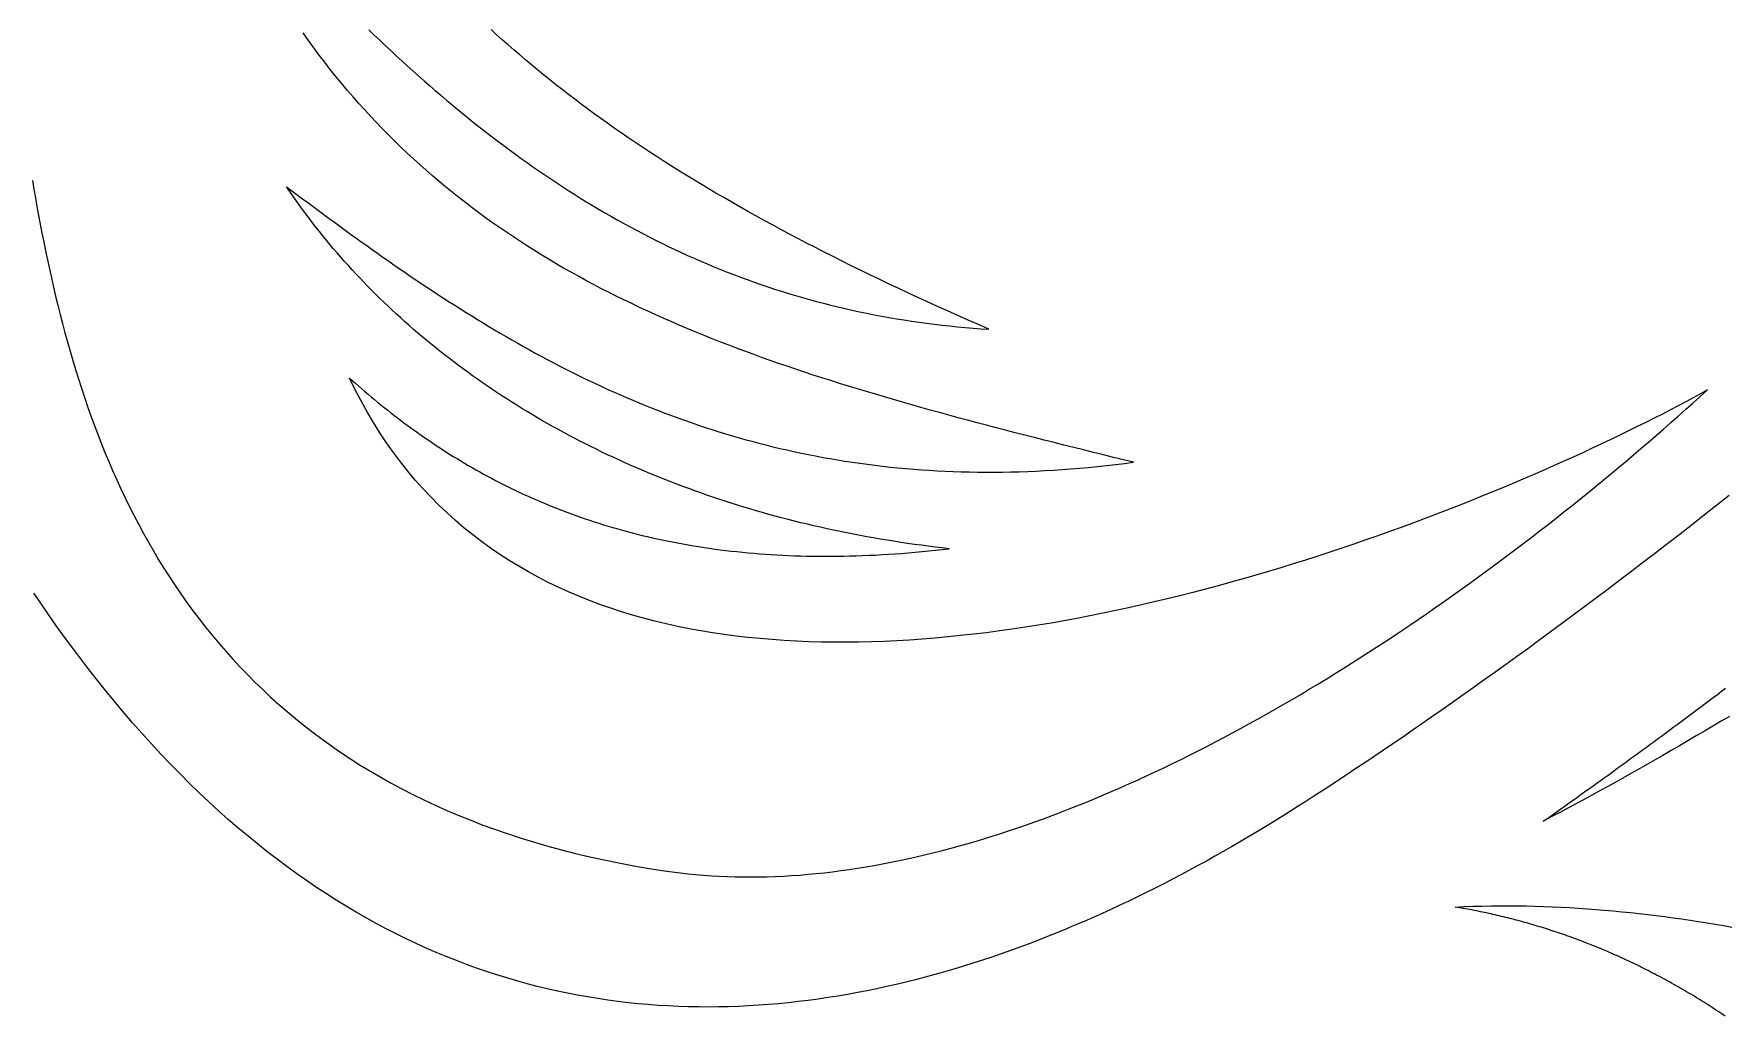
# Model space of a CAD drawing. Extents: x 5 to 105, y 2 to 136.
# Drawn here: x 32.3 to 47.2, y 24.59 to 33.24 of the extents above; entities that cross this region are included whole.
import ezdxf

# ---------------------------------------------------------------- set-up
doc = ezdxf.new("R2010")
doc.units = 0
doc.layers.get('0').update_dxf_attribs({"linetype": 'CONTINUOUS'})

msp = doc.modelspace()

# ---------------------------------------------------------------- linework, layer by layer
at = {"color": 7}
msp.add_lwpolyline([(35.0811, 30.2039), (35.0811, 30.2039)], close=True, dxfattribs=at)
msp.add_lwpolyline([(32.3535, 28.2306), (32.2982, 28.3118)], dxfattribs=at)
for points in [[(41.9903, 29.4636, 0), (41.9016, 29.4854, 0), (41.8132, 29.5072, 0), (41.7251, 29.5289, 0), (41.6374, 29.5507, 0), (41.55, 29.5723, 0), (41.463, 29.594, 0), (41.3763, 29.6157, 0), (41.2899, 29.6374, 0), (41.2038, 29.6591, 0), (41.1182, 29.6808, 0), (41.0328, 29.7025, 0), (40.9478, 29.7243, 0), (40.8631, 29.7462, 0), (40.7788, 29.7681, 0), (40.6949, 29.79, 0), (40.6112, 29.8121, 0), (40.528, 29.8342, 0), (40.4451, 29.8565, 0), (40.3625, 29.8788, 0), (40.2803, 29.9012, 0), (40.1984, 29.9238, 0), (40.1169, 29.9465, 0), (40.0358, 29.9693, 0), (39.955, 29.9923, 0), (39.8746, 30.0155, 0), (39.7946, 30.0388, 0), (39.7149, 30.0623, 0), (39.6355, 30.086, 0), (39.5566, 30.1098, 0), (39.478, 30.1339, 0), (39.3997, 30.1582, 0), (39.3219, 30.1827, 0), (39.2444, 30.2075, 0), (39.1673, 30.2324, 0), (39.0905, 30.2577, 0), (39.0142, 30.2831, 0), (38.9382, 30.3089, 0), (38.8625, 30.3349, 0), (38.7873, 30.3612, 0), (38.7124, 30.3879, 0), (38.638, 30.4148, 0), (38.5638, 30.442, 0), (38.4901, 30.4695, 0), (38.4168, 30.4974, 0), (38.3438, 30.5256, 0), (38.2713, 30.5542, 0), (38.1991, 30.5831, 0), (38.1273, 30.6124, 0), (38.0559, 30.642, 0), (37.9849, 30.6721, 0), (37.9143, 30.7025, 0), (37.8441, 30.7333, 0), (37.7742, 30.7646, 0), (37.7048, 30.7963, 0), (37.6358, 30.8284, 0), (37.5672, 30.8609, 0), (37.4989, 30.8939, 0), (37.4311, 30.9273, 0), (37.3637, 30.9612, 0), (37.2966, 30.9956, 0), (37.23, 31.0304, 0), (37.1638, 31.0658, 0), (37.098, 31.1016, 0), (37.0326, 31.138, 0), (36.9676, 31.1749, 0), (36.903, 31.2123, 0), (36.8389, 31.2502, 0), (36.7751, 31.2887, 0), (36.7118, 31.3278, 0), (36.6489, 31.3674, 0), (36.5863, 31.4076, 0), (36.5243, 31.4484, 0), (36.4626, 31.4897, 0), (36.4014, 31.5317, 0), (36.3405, 31.5742, 0), (36.2801, 31.6174, 0), (36.2202, 31.6613, 0), (36.1606, 31.7057, 0), (36.1015, 31.7508, 0), (36.0428, 31.7966, 0), (35.9845, 31.843, 0), (35.9267, 31.8901, 0), (35.8693, 31.9378, 0), (35.8123, 31.9863, 0), (35.7558, 32.0354, 0), (35.6997, 32.0853, 0), (35.644, 32.1359, 0), (35.5888, 32.1872, 0), (35.534, 32.2393, 0), (35.4797, 32.292, 0), (35.4258, 32.3456, 0), (35.3723, 32.3999, 0), (35.3193, 32.455, 0), (35.2668, 32.5108, 0), (35.2146, 32.5675, 0), (35.163, 32.6249, 0), (35.1117, 32.6832, 0), (35.061, 32.7423, 0), (35.0107, 32.8022, 0), (34.9608, 32.8629, 0), (34.9114, 32.9245, 0), (34.8624, 32.9869, 0), (34.8139, 33.0502, 0), (34.7659, 33.1144, 0), (34.7183, 33.1794, 0), (34.6712, 33.2453, 0)], [(35.2505, 33.2731, 0), (35.2987, 33.2267, 0), (35.347, 33.1807, 0), (35.3954, 33.135, 0), (35.4439, 33.0896, 0), (35.4925, 33.0445, 0), (35.5412, 32.9998, 0), (35.59, 32.9554, 0), (35.6389, 32.9113, 0), (35.6879, 32.8675, 0), (35.7371, 32.8241, 0), (35.7864, 32.781, 0), (35.8358, 32.7383, 0), (35.8853, 32.6959, 0), (35.935, 32.6538, 0), (35.9848, 32.6121, 0), (36.0348, 32.5707, 0), (36.0848, 32.5297, 0), (36.135, 32.4891, 0), (36.1854, 32.4488, 0), (36.2359, 32.4089, 0), (36.2866, 32.3693, 0), (36.3374, 32.3301, 0), (36.3884, 32.2913, 0), (36.4395, 32.2529, 0), (36.4908, 32.2148, 0), (36.5422, 32.1771, 0), (36.5939, 32.1398, 0), (36.6456, 32.1029, 0), (36.6976, 32.0663, 0), (36.7497, 32.0302, 0), (36.8021, 31.9944, 0), (36.8546, 31.959, 0), (36.9072, 31.9241, 0), (36.9601, 31.8895, 0), (37.0131, 31.8553, 0), (37.0664, 31.8215, 0), (37.1198, 31.7882, 0), (37.1735, 31.7552, 0), (37.2273, 31.7227, 0), (37.2813, 31.6906, 0), (37.3356, 31.6588, 0), (37.39, 31.6276, 0), (37.4447, 31.5967, 0), (37.4995, 31.5663, 0), (37.5546, 31.5362, 0), (37.6099, 31.5067, 0), (37.6655, 31.4775, 0), (37.7212, 31.4488, 0), (37.7772, 31.4205, 0), (37.8334, 31.3927, 0), (37.8899, 31.3653, 0), (37.9465, 31.3384, 0), (38.0035, 31.3119, 0), (38.0606, 31.2859, 0), (38.118, 31.2603, 0), (38.1757, 31.2351, 0), (38.2336, 31.2105, 0), (38.2917, 31.1863, 0), (38.3501, 31.1625, 0), (38.4088, 31.1393, 0), (38.4677, 31.1165, 0), (38.5269, 31.0941, 0), (38.5863, 31.0723, 0), (38.6461, 31.0509, 0), (38.7061, 31.03, 0), (38.7663, 31.0096, 0), (38.8269, 30.9897, 0), (38.8877, 30.9703, 0), (38.9488, 30.9513, 0), (39.0102, 30.9329, 0), (39.0719, 30.915, 0), (39.1338, 30.8975, 0), (39.1961, 30.8806, 0), (39.2586, 30.8641, 0), (39.3215, 30.8482, 0), (39.3847, 30.8328, 0), (39.4481, 30.8179, 0), (39.5119, 30.8035, 0), (39.576, 30.7896, 0), (39.6404, 30.7762, 0), (39.7051, 30.7634, 0), (39.7701, 30.7511, 0), (39.8354, 30.7393, 0), (39.9011, 30.7281, 0), (39.9671, 30.7174, 0), (40.0334, 30.7072, 0), (40.1001, 30.6976, 0), (40.1671, 30.6885, 0), (40.2344, 30.68, 0), (40.3021, 30.672, 0), (40.3701, 30.6645, 0), (40.4384, 30.6576, 0), (40.5072, 30.6513, 0), (40.5762, 30.6455, 0), (40.6456, 30.6403, 0), (40.7154, 30.6356, 0)], [(40.7154, 30.6356, 0), (40.6231, 30.6759, 0), (40.5317, 30.7161, 0), (40.4411, 30.7563, 0), (40.3515, 30.7964, 0), (40.2628, 30.8364, 0), (40.1749, 30.8765, 0), (40.0879, 30.9164, 0), (40.0018, 30.9564, 0), (39.9165, 30.9963, 0), (39.8321, 31.0361, 0), (39.7485, 31.076, 0), (39.6657, 31.1158, 0), (39.5838, 31.1556, 0), (39.5027, 31.1954, 0), (39.4224, 31.2352, 0), (39.3429, 31.275, 0), (39.2642, 31.3148, 0), (39.1863, 31.3547, 0), (39.1092, 31.3945, 0), (39.0328, 31.4343, 0), (38.9572, 31.4742, 0), (38.8824, 31.5141, 0), (38.8083, 31.554, 0), (38.735, 31.594, 0), (38.6624, 31.634, 0), (38.5905, 31.674, 0), (38.5194, 31.7141, 0), (38.4489, 31.7543, 0), (38.3792, 31.7945, 0), (38.3102, 31.8348, 0), (38.2419, 31.8751, 0), (38.1742, 31.9156, 0), (38.1072, 31.9561, 0), (38.041, 31.9966, 0), (37.9753, 32.0373, 0), (37.9104, 32.0781, 0), (37.846, 32.1189, 0), (37.7823, 32.1599, 0), (37.7193, 32.2009, 0), (37.6569, 32.2421, 0), (37.5951, 32.2834, 0), (37.5339, 32.3248, 0), (37.4733, 32.3663, 0), (37.4133, 32.408, 0), (37.3539, 32.4498, 0), (37.2951, 32.4917, 0), (37.2368, 32.5338, 0), (37.1792, 32.576, 0), (37.1221, 32.6183, 0), (37.0655, 32.6609, 0), (37.0095, 32.7035, 0), (36.954, 32.7464, 0), (36.8991, 32.7894, 0), (36.8447, 32.8326, 0), (36.7908, 32.8759, 0), (36.7374, 32.9195, 0), (36.6845, 32.9632, 0), (36.6321, 33.0071, 0), (36.5802, 33.0513, 0), (36.5287, 33.0956, 0), (36.4778, 33.1401, 0), (36.4273, 33.1849, 0), (36.3773, 33.2298, 0), (36.3277, 33.275, 0)], [(32.2855, 31.9442, 0), (32.2985, 31.8684, 0), (32.3118, 31.7922, 0), (32.3256, 31.7155, 0), (32.3398, 31.6383, 0), (32.3545, 31.5607, 0), (32.3696, 31.4826, 0), (32.3851, 31.4042, 0), (32.4012, 31.3255, 0), (32.4178, 31.2464, 0), (32.435, 31.167, 0), (32.4527, 31.0873, 0), (32.471, 31.0073, 0), (32.4899, 30.9271, 0), (32.5094, 30.8467, 0), (32.5296, 30.7661, 0), (32.5504, 30.6854, 0), (32.572, 30.6045, 0), (32.5943, 30.5234, 0), (32.6173, 30.4423, 0), (32.641, 30.3611, 0), (32.6656, 30.2799, 0), (32.6909, 30.1986, 0), (32.7171, 30.1174, 0), (32.7441, 30.0361, 0), (32.7719, 29.955, 0), (32.8007, 29.8739, 0), (32.8303, 29.7928, 0), (32.8609, 29.712, 0), (32.8925, 29.6312, 0), (32.925, 29.5506, 0), (32.9584, 29.4703, 0), (32.993, 29.3901, 0), (33.0285, 29.3102, 0), (33.0651, 29.2305, 0), (33.1028, 29.1512, 0), (33.1415, 29.0721, 0), (33.1814, 28.9934, 0), (33.2224, 28.915, 0), (33.2646, 28.8371, 0), (33.308, 28.7595, 0), (33.3526, 28.6824, 0), (33.3984, 28.6057, 0), (33.4454, 28.5296, 0), (33.4937, 28.4539, 0), (33.5433, 28.3787, 0), (33.5943, 28.3041, 0), (33.6465, 28.2301, 0), (33.7001, 28.1567, 0), (33.7551, 28.0839, 0), (33.8114, 28.0118, 0), (33.8692, 27.9403, 0), (33.9284, 27.8695, 0), (33.9891, 27.7995, 0), (34.0513, 27.7302, 0), (34.1149, 27.6617, 0), (34.1801, 27.5939, 0), (34.2469, 27.527, 0), (34.3151, 27.4609, 0), (34.385, 27.3957, 0), (34.4565, 27.3314, 0), (34.5296, 27.268, 0), (34.6044, 27.2055, 0), (34.6808, 27.144, 0), (34.759, 27.0835, 0), (34.8388, 27.024, 0), (34.9204, 26.9655, 0), (35.0037, 26.9081, 0), (35.0889, 26.8517, 0), (35.1758, 26.7965, 0), (35.2645, 26.7424, 0), (35.3551, 26.6895, 0), (35.4475, 26.6377, 0), (35.5419, 26.5871, 0), (35.6381, 26.5378, 0), (35.7363, 26.4897, 0), (35.8364, 26.4429, 0), (35.9385, 26.3973, 0), (36.0425, 26.3531, 0), (36.1486, 26.3103, 0), (36.2567, 26.2688, 0), (36.3669, 26.2287, 0), (36.4791, 26.19, 0), (36.5935, 26.1528, 0), (36.7099, 26.117, 0), (36.8285, 26.0828, 0), (36.9493, 26.05, 0), (37.0723, 26.0188, 0), (37.1974, 25.9891, 0), (37.3248, 25.961, 0), (37.4544, 25.9346, 0), (37.5863, 25.9097, 0), (37.7204, 25.8865, 0), (37.8569, 25.8651, 0)], [(40.3659, 28.7026, 0), (40.3043, 28.7096, 0), (40.2429, 28.7169, 0), (40.1817, 28.7246, 0), (40.1207, 28.7325, 0), (40.0599, 28.7408, 0), (39.9994, 28.7495, 0), (39.939, 28.7584, 0), (39.8788, 28.7677, 0), (39.8189, 28.7773, 0), (39.7591, 28.7873, 0), (39.6996, 28.7976, 0), (39.6403, 28.8082, 0), (39.5812, 28.8191, 0), (39.5223, 28.8303, 0), (39.4636, 28.8419, 0), (39.4051, 28.8538, 0), (39.3468, 28.866, 0), (39.2888, 28.8785, 0), (39.231, 28.8913, 0), (39.1734, 28.9045, 0), (39.116, 28.9179, 0), (39.0589, 28.9317, 0), (39.002, 28.9458, 0), (38.9453, 28.9602, 0), (38.8888, 28.9749, 0), (38.8325, 28.9899, 0), (38.7765, 29.0052, 0), (38.7207, 29.0208, 0), (38.6652, 29.0368, 0), (38.6099, 29.053, 0), (38.5548, 29.0695, 0), (38.4999, 29.0864, 0), (38.4453, 29.1035, 0), (38.3909, 29.1209, 0), (38.3368, 29.1387, 0), (38.2828, 29.1567, 0), (38.2292, 29.175, 0), (38.1757, 29.1936, 0), (38.1226, 29.2125, 0), (38.0696, 29.2317, 0), (38.0169, 29.2512, 0), (37.9645, 29.271, 0), (37.9123, 29.2911, 0), (37.8603, 29.3114, 0), (37.8086, 29.3321, 0), (37.7572, 29.353, 0), (37.7059, 29.3742, 0), (37.655, 29.3957, 0), (37.6043, 29.4175, 0), (37.5539, 29.4396, 0), (37.5037, 29.4619, 0), (37.4537, 29.4845, 0), (37.4041, 29.5074, 0), (37.3547, 29.5306, 0), (37.3055, 29.554, 0), (37.2566, 29.5778, 0), (37.208, 29.6017, 0), (37.1596, 29.626, 0), (37.1115, 29.6505, 0), (37.0637, 29.6753, 0), (37.0161, 29.7004, 0), (36.9688, 29.7258, 0), (36.9218, 29.7514, 0), (36.8751, 29.7772, 0), (36.8286, 29.8034, 0), (36.7824, 29.8297, 0), (36.7364, 29.8564, 0), (36.6908, 29.8833, 0), (36.6454, 29.9105, 0), (36.6003, 29.9379, 0), (36.5555, 29.9656, 0), (36.5109, 29.9935, 0), (36.4667, 30.0217, 0), (36.4227, 30.0502, 0), (36.379, 30.0789, 0), (36.3356, 30.1078, 0), (36.2924, 30.137, 0), (36.2496, 30.1665, 0), (36.207, 30.1962, 0), (36.1648, 30.2261, 0), (36.1228, 30.2563, 0), (36.0811, 30.2867, 0), (36.0397, 30.3174, 0), (35.9986, 30.3483, 0), (35.9578, 30.3795, 0), (35.9173, 30.4109, 0), (35.8771, 30.4425, 0), (35.8372, 30.4744, 0), (35.7976, 30.5065, 0), (35.7583, 30.5388, 0), (35.7193, 30.5714, 0), (35.6806, 30.6042, 0), (35.6422, 30.6373, 0), (35.6041, 30.6705, 0), (35.5663, 30.704, 0), (35.5289, 30.7378, 0), (35.4917, 30.7717, 0), (35.4548, 30.8059, 0), (35.4183, 30.8403, 0), (35.382, 30.8749, 0), (35.3461, 30.9098, 0), (35.3105, 30.9448, 0), (35.2752, 30.9801, 0), (35.2402, 31.0156, 0), (35.2056, 31.0514, 0), (35.1712, 31.0873, 0), (35.1372, 31.1235, 0), (35.1035, 31.1598, 0), (35.0702, 31.1964, 0), (35.0371, 31.2332, 0), (35.0044, 31.2702, 0), (34.972, 31.3074, 0), (34.9399, 31.3449, 0), (34.9082, 31.3825, 0), (34.8767, 31.4203, 0), (34.8457, 31.4584, 0), (34.8149, 31.4966, 0), (34.7845, 31.5351, 0), (34.7544, 31.5737, 0), (34.7246, 31.6126, 0), (34.6952, 31.6516, 0), (34.6662, 31.6909, 0), (34.6374, 31.7303, 0), (34.609, 31.77, 0), (34.581, 31.8098, 0), (34.5532, 31.8498, 0), (34.5259, 31.8901, 0)], [(34.5259, 31.8901, 0), (34.5725, 31.8551, 0), (34.6192, 31.8202, 0), (34.6659, 31.7853, 0), (34.7127, 31.7505, 0), (34.7596, 31.7157, 0), (34.8065, 31.681, 0), (34.8534, 31.6463, 0), (34.9005, 31.6117, 0), (34.9475, 31.5772, 0), (34.9947, 31.5427, 0), (35.0419, 31.5084, 0), (35.0892, 31.4741, 0), (35.1366, 31.4399, 0), (35.1841, 31.4058, 0), (35.2317, 31.3718, 0), (35.2793, 31.3379, 0), (35.3271, 31.3042, 0), (35.3749, 31.2705, 0), (35.4229, 31.237, 0), (35.471, 31.2036, 0), (35.5191, 31.1704, 0), (35.5674, 31.1372, 0), (35.6158, 31.1043, 0), (35.6644, 31.0714, 0), (35.713, 31.0388, 0), (35.7618, 31.0063, 0), (35.8107, 30.9739, 0), (35.8598, 30.9417, 0), (35.909, 30.9097, 0), (35.9583, 30.8779, 0), (36.0078, 30.8463, 0), (36.0574, 30.8149, 0), (36.1072, 30.7836, 0), (36.1571, 30.7526, 0), (36.2072, 30.7217, 0), (36.2575, 30.6911, 0), (36.3079, 30.6607, 0), (36.3585, 30.6305, 0), (36.4093, 30.6006, 0), (36.4603, 30.5708, 0), (36.5114, 30.5414, 0), (36.5628, 30.5121, 0), (36.6143, 30.4831, 0), (36.666, 30.4544, 0), (36.7179, 30.4259, 0), (36.77, 30.3977, 0), (36.8223, 30.3697, 0), (36.8749, 30.342, 0), (36.9276, 30.3146, 0), (36.9805, 30.2875, 0), (37.0337, 30.2607, 0), (37.0871, 30.2342, 0), (37.1407, 30.2079, 0), (37.1946, 30.182, 0), (37.2487, 30.1564, 0), (37.303, 30.1311, 0), (37.3575, 30.1061, 0), (37.4123, 30.0815, 0), (37.4674, 30.0572, 0), (37.5227, 30.0332, 0), (37.5783, 30.0095, 0), (37.6341, 29.9862, 0), (37.6902, 29.9633, 0), (37.7465, 29.9407, 0), (37.8031, 29.9185, 0), (37.86, 29.8966, 0), (37.9172, 29.8751, 0), (37.9746, 29.854, 0), (38.0324, 29.8333, 0), (38.0904, 29.813, 0), (38.1487, 29.793, 0), (38.2073, 29.7735, 0), (38.2662, 29.7543, 0), (38.3254, 29.7356, 0), (38.3849, 29.7173, 0), (38.4447, 29.6994, 0), (38.5049, 29.6819, 0), (38.5653, 29.6649, 0), (38.6261, 29.6483, 0), (38.6872, 29.6321, 0), (38.7486, 29.6164, 0), (38.8103, 29.6011, 0), (38.8724, 29.5863, 0), (38.9348, 29.5719, 0), (38.9976, 29.558, 0), (39.0607, 29.5446, 0), (39.1242, 29.5316, 0), (39.188, 29.5192, 0), (39.2522, 29.5072, 0), (39.3167, 29.4957, 0), (39.3816, 29.4847, 0), (39.4469, 29.4742, 0), (39.5125, 29.4642, 0), (39.5785, 29.4548, 0), (39.6449, 29.4458, 0), (39.7116, 29.4374, 0), (39.7788, 29.4295, 0), (39.8463, 29.4221, 0), (39.9143, 29.4153, 0), (39.9826, 29.409, 0), (40.0513, 29.4033, 0), (40.1204, 29.3981, 0), (40.19, 29.3934, 0), (40.2599, 29.3894, 0), (40.3303, 29.3859, 0), (40.4011, 29.383, 0), (40.4723, 29.3806, 0), (40.5439, 29.3789, 0), (40.6159, 29.3777, 0), (40.6884, 29.3771, 0), (40.7614, 29.3772, 0), (40.8347, 29.3778, 0), (40.9085, 29.3791, 0), (40.9828, 29.3809, 0), (41.0575, 29.3834, 0), (41.1326, 29.3865, 0), (41.2082, 29.3903, 0), (41.2843, 29.3947, 0), (41.3609, 29.3997, 0), (41.4379, 29.4053, 0), (41.5153, 29.4117, 0), (41.5933, 29.4186, 0), (41.6717, 29.4263, 0), (41.7506, 29.4346, 0), (41.83, 29.4436, 0), (41.9099, 29.4532, 0), (41.9903, 29.4636, 0)], [(47.0487, 30.1011, 0), (46.9867, 30.0669, 0), (46.9229, 30.0321, 0), (46.8574, 29.9969, 0), (46.7902, 29.9613, 0), (46.7214, 29.9253, 0), (46.6509, 29.8889, 0), (46.5789, 29.8521, 0), (46.5053, 29.815, 0), (46.4303, 29.7776, 0), (46.3537, 29.74, 0), (46.2756, 29.702, 0), (46.1961, 29.6639, 0), (46.1152, 29.6255, 0), (46.0329, 29.5869, 0), (45.9493, 29.5482, 0), (45.8643, 29.5094, 0), (45.7781, 29.4704, 0), (45.6906, 29.4314, 0), (45.6018, 29.3923, 0), (45.5119, 29.3532, 0), (45.4208, 29.3141, 0), (45.3285, 29.275, 0), (45.2352, 29.2359, 0), (45.1407, 29.1969, 0), (45.0452, 29.158, 0), (44.9486, 29.1192, 0), (44.8511, 29.0806, 0), (44.7526, 29.0421, 0), (44.6531, 29.0038, 0), (44.5528, 28.9657, 0), (44.4515, 28.9279, 0), (44.3494, 28.8903, 0), (44.2465, 28.853, 0), (44.1428, 28.8161, 0), (44.0383, 28.7795, 0), (43.9331, 28.7432, 0), (43.8272, 28.7074, 0), (43.7206, 28.6719, 0), (43.6133, 28.6369, 0), (43.5055, 28.6024, 0), (43.397, 28.5683, 0), (43.288, 28.5348, 0), (43.1785, 28.5018, 0), (43.0684, 28.4694, 0), (42.9579, 28.4375, 0), (42.847, 28.4063, 0), (42.7356, 28.3757, 0), (42.6239, 28.3458, 0), (42.5118, 28.3166, 0), (42.3993, 28.288, 0), (42.2866, 28.2603, 0), (42.1736, 28.2333, 0), (42.0604, 28.207, 0), (41.9469, 28.1816, 0), (41.8333, 28.157, 0), (41.7196, 28.1333, 0), (41.6057, 28.1105, 0), (41.4917, 28.0886, 0), (41.3777, 28.0676, 0), (41.2636, 28.0476, 0), (41.1495, 28.0286, 0), (41.0355, 28.0106, 0), (40.9215, 27.9936, 0), (40.8076, 27.9777, 0), (40.6938, 27.9629, 0), (40.5802, 27.9492, 0), (40.4667, 27.9366, 0), (40.3534, 27.9252, 0), (40.2404, 27.915, 0), (40.1276, 27.906, 0), (40.0151, 27.8982, 0), (39.9029, 27.8917, 0), (39.7911, 27.8865, 0), (39.6796, 27.8825, 0), (39.5686, 27.88, 0), (39.458, 27.8787, 0), (39.3479, 27.8789, 0), (39.2382, 27.8805, 0), (39.1291, 27.8835, 0), (39.0205, 27.888, 0), (38.9125, 27.8939, 0), (38.8052, 27.9014, 0), (38.6984, 27.9104, 0), (38.5924, 27.921, 0), (38.487, 27.9331, 0), (38.3824, 27.9469, 0), (38.2785, 27.9623, 0), (38.1754, 27.9793, 0), (38.0731, 27.9981, 0), (37.9717, 28.0185, 0), (37.8711, 28.0407, 0), (37.7715, 28.0646, 0), (37.6728, 28.0903, 0), (37.575, 28.1179, 0), (37.4783, 28.1472, 0), (37.3825, 28.1785, 0), (37.2879, 28.2116, 0), (37.1942, 28.2466, 0), (37.1017, 28.2835, 0), (37.0104, 28.3224, 0), (36.9202, 28.3633, 0), (36.8312, 28.4062, 0), (36.7434, 28.4511, 0), (36.6569, 28.4981, 0), (36.5717, 28.5472, 0), (36.4878, 28.5984, 0), (36.4052, 28.6517, 0), (36.324, 28.7071, 0), (36.2442, 28.7648, 0), (36.1659, 28.8246, 0), (36.089, 28.8867, 0), (36.0136, 28.9511, 0), (35.9397, 29.0177, 0), (35.8673, 29.0866, 0), (35.7966, 29.1579, 0), (35.7274, 29.2315, 0), (35.6599, 29.3075, 0), (35.594, 29.3859, 0), (35.5299, 29.4667, 0), (35.4674, 29.55, 0), (35.4067, 29.6358, 0), (35.3478, 29.724, 0), (35.2907, 29.8148, 0), (35.2355, 29.9082, 0), (35.1821, 30.0041, 0), (35.1306, 30.1027, 0), (35.0811, 30.2039, 0)], [(35.0812, 30.2039, 0), (35.108, 30.1801, 0), (35.1349, 30.1564, 0), (35.162, 30.1328, 0), (35.1893, 30.1093, 0), (35.2168, 30.0859, 0), (35.2444, 30.0625, 0), (35.2722, 30.0393, 0), (35.3002, 30.0161, 0), (35.3283, 29.9931, 0), (35.3567, 29.9701, 0), (35.3852, 29.9472, 0), (35.4138, 29.9245, 0), (35.4427, 29.9019, 0), (35.4717, 29.8793, 0), (35.501, 29.8569, 0), (35.5304, 29.8346, 0), (35.56, 29.8124, 0), (35.5898, 29.7904, 0), (35.6198, 29.7684, 0), (35.65, 29.7466, 0), (35.6803, 29.725, 0), (35.7109, 29.7034, 0), (35.7417, 29.682, 0), (35.7727, 29.6607, 0), (35.8038, 29.6396, 0), (35.8352, 29.6186, 0), (35.8668, 29.5978, 0), (35.8986, 29.5771, 0), (35.9306, 29.5565, 0), (35.9628, 29.5361, 0), (35.9952, 29.5159, 0), (36.0279, 29.4958, 0), (36.0607, 29.4759, 0), (36.0938, 29.4561, 0), (36.1271, 29.4366, 0), (36.1606, 29.4171, 0), (36.1944, 29.3979, 0), (36.2283, 29.3788, 0), (36.2625, 29.3599, 0), (36.297, 29.3412, 0), (36.3316, 29.3227, 0), (36.3665, 29.3043, 0), (36.4016, 29.2862, 0), (36.437, 29.2682, 0), (36.4726, 29.2504, 0), (36.5084, 29.2329, 0), (36.5445, 29.2155, 0), (36.5808, 29.1983, 0), (36.6174, 29.1813, 0), (36.6542, 29.1646, 0), (36.6912, 29.148, 0), (36.7285, 29.1317, 0), (36.7661, 29.1155, 0), (36.8039, 29.0996, 0), (36.842, 29.0839, 0), (36.8803, 29.0684, 0), (36.9189, 29.0532, 0), (36.9577, 29.0382, 0), (36.9968, 29.0234, 0), (37.0362, 29.0088, 0), (37.0758, 28.9945, 0), (37.1157, 28.9804, 0), (37.1559, 28.9666, 0), (37.1963, 28.953, 0), (37.237, 28.9396, 0), (37.278, 28.9265, 0), (37.3193, 28.9137, 0), (37.3608, 28.9011, 0), (37.4026, 28.8887, 0), (37.4447, 28.8766, 0), (37.4871, 28.8648, 0), (37.5298, 28.8532, 0), (37.5727, 28.842, 0), (37.6159, 28.8309, 0), (37.6595, 28.8202, 0), (37.7033, 28.8097, 0), (37.7474, 28.7995, 0), (37.7918, 28.7896, 0), (37.8365, 28.78, 0), (37.8815, 28.7706, 0), (37.9268, 28.7616, 0), (37.9725, 28.7528, 0), (38.0184, 28.7443, 0), (38.0646, 28.7362, 0), (38.1111, 28.7283, 0), (38.1579, 28.7207, 0), (38.2051, 28.7134, 0), (38.2525, 28.7065, 0), (38.3003, 28.6998, 0), (38.3484, 28.6935, 0), (38.3968, 28.6875, 0), (38.4455, 28.6817, 0), (38.4946, 28.6764, 0), (38.544, 28.6713, 0), (38.5937, 28.6665, 0), (38.6437, 28.6621, 0), (38.694, 28.6581, 0), (38.7447, 28.6543, 0), (38.7957, 28.6509, 0), (38.8471, 28.6478, 0), (38.8987, 28.6451, 0), (38.9508, 28.6427, 0), (39.0031, 28.6407, 0), (39.0558, 28.639, 0), (39.1089, 28.6376, 0), (39.1622, 28.6367, 0), (39.216, 28.636, 0), (39.27, 28.6358, 0), (39.3245, 28.6359, 0), (39.3793, 28.6363, 0), (39.4344, 28.6372, 0), (39.4899, 28.6384, 0), (39.5457, 28.6399, 0), (39.6019, 28.6419, 0), (39.6585, 28.6442, 0), (39.7154, 28.6469, 0), (39.7727, 28.65, 0), (39.8303, 28.6535, 0), (39.8883, 28.6574, 0), (39.9467, 28.6616, 0), (40.0055, 28.6663, 0), (40.0646, 28.6713, 0), (40.1241, 28.6768, 0), (40.184, 28.6826, 0), (40.2442, 28.6889, 0), (40.3049, 28.6956, 0), (40.3659, 28.7026, 0)], [(37.8569, 25.8651, 0), (37.9251, 25.8553, 0), (37.9935, 25.8466, 0), (38.0622, 25.8389, 0), (38.1311, 25.8321, 0), (38.2003, 25.8262, 0), (38.2697, 25.8213, 0), (38.3394, 25.8174, 0), (38.4094, 25.8144, 0), (38.4795, 25.8123, 0), (38.5499, 25.8112, 0), (38.6206, 25.8109, 0), (38.6914, 25.8116, 0), (38.7625, 25.8132, 0), (38.8338, 25.8157, 0), (38.9052, 25.819, 0), (38.9769, 25.8233, 0), (39.0488, 25.8284, 0), (39.1209, 25.8344, 0), (39.1932, 25.8412, 0), (39.2656, 25.8489, 0), (39.3382, 25.8574, 0), (39.411, 25.8668, 0), (39.484, 25.877, 0), (39.5571, 25.888, 0), (39.6304, 25.8999, 0), (39.7039, 25.9125, 0), (39.7774, 25.926, 0), (39.8512, 25.9402, 0), (39.9251, 25.9552, 0), (39.9991, 25.9711, 0), (40.0732, 25.9877, 0), (40.1475, 26.005, 0), (40.2218, 26.0231, 0), (40.2963, 26.042, 0), (40.3709, 26.0616, 0), (40.4456, 26.082, 0), (40.5204, 26.103, 0), (40.5953, 26.1248, 0), (40.6703, 26.1474, 0), (40.7454, 26.1706, 0), (40.8206, 26.1945, 0), (40.8958, 26.2192, 0), (40.9711, 26.2445, 0), (41.0465, 26.2705, 0), (41.1219, 26.2972, 0), (41.1974, 26.3245, 0), (41.2729, 26.3525, 0), (41.3485, 26.3811, 0), (41.4241, 26.4104, 0), (41.4998, 26.4404, 0), (41.5755, 26.471, 0), (41.6512, 26.5021, 0), (41.7269, 26.534, 0), (41.8027, 26.5664, 0), (41.8784, 26.5994, 0), (41.9542, 26.633, 0), (42.03, 26.6672, 0), (42.1058, 26.702, 0), (42.1815, 26.7374, 0), (42.2573, 26.7733, 0), (42.333, 26.8098, 0), (42.4087, 26.8469, 0), (42.4844, 26.8844, 0), (42.5601, 26.9226, 0), (42.6357, 26.9612, 0), (42.7113, 27.0004, 0), (42.7868, 27.0401, 0), (42.8623, 27.0804, 0), (42.9377, 27.1211, 0), (43.0131, 27.1623, 0), (43.0884, 27.204, 0), (43.1636, 27.2462, 0), (43.2387, 27.2888, 0), (43.3138, 27.332, 0), (43.3888, 27.3756, 0), (43.4637, 27.4196, 0), (43.5385, 27.4641, 0), (43.6132, 27.509, 0), (43.6878, 27.5544, 0), (43.7622, 27.6002, 0), (43.8366, 27.6464, 0), (43.9108, 27.693, 0), (43.985, 27.74, 0), (44.059, 27.7875, 0), (44.1328, 27.8353, 0), (44.2065, 27.8835, 0), (44.2801, 27.932, 0), (44.3535, 27.981, 0), (44.4268, 28.0303, 0), (44.4999, 28.0799, 0), (44.5729, 28.1299, 0), (44.6456, 28.1802, 0), (44.7182, 28.2309, 0), (44.7907, 28.2819, 0), (44.8629, 28.3332, 0), (44.935, 28.3849, 0), (45.0068, 28.4368, 0), (45.0785, 28.489, 0), (45.1499, 28.5415, 0), (45.2212, 28.5944, 0), (45.2922, 28.6474, 0), (45.3631, 28.7008, 0), (45.4337, 28.7544, 0), (45.504, 28.8083, 0), (45.5742, 28.8624, 0), (45.6441, 28.9167, 0), (45.7138, 28.9713, 0), (45.7832, 29.0261, 0), (45.8523, 29.0812, 0), (45.9212, 29.1364, 0), (45.9899, 29.1918, 0), (46.0583, 29.2475, 0), (46.1264, 29.3033, 0), (46.1942, 29.3594, 0), (46.2618, 29.4156, 0), (46.329, 29.4719, 0), (46.396, 29.5285, 0), (46.4627, 29.5851, 0), (46.5291, 29.642, 0), (46.5952, 29.6989, 0), (46.6609, 29.7561, 0), (46.7264, 29.8133, 0), (46.7915, 29.8706, 0), (46.8563, 29.9281, 0), (46.9208, 29.9857, 0), (46.9849, 30.0434, 0), (47.0487, 30.1011, 0)], [(47.2409, 29.1713, 0), (47.1319, 29.0852, 0), (47.0234, 28.9999, 0), (46.9153, 28.9154, 0), (46.8076, 28.8317, 0), (46.7004, 28.7488, 0), (46.5938, 28.6667, 0), (46.4877, 28.5854, 0), (46.3822, 28.505, 0), (46.2773, 28.4254, 0), (46.173, 28.3467, 0), (46.0695, 28.269, 0), (45.9667, 28.1921, 0), (45.8646, 28.1161, 0), (45.7633, 28.0412, 0), (45.6628, 27.9671, 0), (45.5631, 27.8941, 0), (45.4644, 27.822, 0), (45.3665, 27.751, 0), (45.2696, 27.681, 0), (45.1737, 27.612, 0), (45.0787, 27.5441, 0), (44.9849, 27.4773, 0), (44.892, 27.4115, 0), (44.8003, 27.3469, 0), (44.7097, 27.2834, 0), (44.6203, 27.221, 0), (44.5321, 27.1598, 0), (44.4451, 27.0998, 0), (44.3594, 27.0409, 0), (44.275, 26.9833, 0), (44.1919, 26.9268, 0), (44.1101, 26.8717, 0), (44.0298, 26.8177, 0), (43.9508, 26.7651, 0), (43.8734, 26.7137, 0), (43.7974, 26.6636, 0), (43.7229, 26.6149, 0), (43.65, 26.5675, 0), (43.5787, 26.5214, 0), (43.509, 26.4767, 0), (43.441, 26.4334, 0), (43.3746, 26.3915, 0), (43.31, 26.351, 0), (43.247, 26.3119, 0), (43.1859, 26.2743, 0), (43.1266, 26.2381, 0), (43.0691, 26.2034, 0)], [(43.0691, 26.2034, 0), (42.9975, 26.1607, 0), (42.9254, 26.1183, 0), (42.8529, 26.0762, 0), (42.7798, 26.0344, 0), (42.7064, 25.9929, 0), (42.6324, 25.9517, 0), (42.5581, 25.9109, 0), (42.4833, 25.8704, 0), (42.4081, 25.8304, 0), (42.3324, 25.7907, 0), (42.2564, 25.7514, 0), (42.1799, 25.7126, 0), (42.103, 25.6743, 0), (42.0257, 25.6363, 0), (41.9481, 25.5989, 0), (41.8701, 25.562, 0), (41.7916, 25.5256, 0), (41.7129, 25.4897, 0), (41.6337, 25.4543, 0), (41.5542, 25.4195, 0), (41.4744, 25.3853, 0), (41.3942, 25.3517, 0), (41.3136, 25.3186, 0), (41.2328, 25.2862, 0), (41.1516, 25.2544, 0), (41.0701, 25.2233, 0), (40.9883, 25.1929, 0), (40.9061, 25.1631, 0), (40.8237, 25.134, 0), (40.741, 25.1057, 0), (40.658, 25.0781, 0), (40.5748, 25.0512, 0), (40.4912, 25.0251, 0), (40.4074, 24.9997, 0), (40.3233, 24.9752, 0), (40.239, 24.9515, 0), (40.1544, 24.9286, 0), (40.0696, 24.9065, 0), (39.9846, 24.8853, 0), (39.8993, 24.865, 0), (39.8139, 24.8455, 0), (39.7282, 24.827, 0), (39.6422, 24.8094, 0), (39.5561, 24.7927, 0), (39.4698, 24.777, 0), (39.3834, 24.7622, 0), (39.2967, 24.7484, 0), (39.2099, 24.7357, 0), (39.1228, 24.7239, 0), (39.0357, 24.7132, 0), (38.9483, 24.7035, 0), (38.8609, 24.6949, 0), (38.7733, 24.6873, 0), (38.6855, 24.6809, 0), (38.5976, 24.6755, 0), (38.5096, 24.6713, 0), (38.4215, 24.6682, 0), (38.3333, 24.6663, 0), (38.245, 24.6656, 0), (38.1565, 24.666, 0), (38.068, 24.6677, 0), (37.9794, 24.6706, 0), (37.8907, 24.6747, 0), (37.802, 24.68, 0), (37.7132, 24.6866, 0), (37.6243, 24.6946, 0), (37.5354, 24.7038, 0), (37.4464, 24.7143, 0), (37.3574, 24.7261, 0), (37.2684, 24.7394, 0), (37.1794, 24.7539, 0), (37.0903, 24.7699, 0), (37.0012, 24.7872, 0), (36.9121, 24.8059, 0), (36.823, 24.8261, 0), (36.7339, 24.8477, 0), (36.6449, 24.8708, 0), (36.5558, 24.8953, 0), (36.4668, 24.9214, 0), (36.3778, 24.9489, 0), (36.2889, 24.978, 0), (36.2, 25.0086, 0), (36.1111, 25.0407, 0), (36.0223, 25.0744, 0), (35.9336, 25.1097, 0), (35.845, 25.1466, 0), (35.7564, 25.1851, 0), (35.6679, 25.2252, 0), (35.5796, 25.267, 0), (35.4913, 25.3105, 0), (35.4031, 25.3556, 0), (35.315, 25.4024, 0), (35.2271, 25.4509, 0), (35.1392, 25.5012, 0), (35.0515, 25.5532, 0), (34.964, 25.6069, 0), (34.8766, 25.6625, 0), (34.7893, 25.7198, 0), (34.7022, 25.7789, 0), (34.6152, 25.8398, 0), (34.5285, 25.9026, 0), (34.4419, 25.9672, 0), (34.3555, 26.0337, 0), (34.2692, 26.1021, 0), (34.1832, 26.1723, 0), (34.0974, 26.2445, 0), (34.0118, 26.3186, 0), (33.9264, 26.3947, 0), (33.8412, 26.4727, 0), (33.7563, 26.5527, 0), (33.6716, 26.6347, 0), (33.5871, 26.7187, 0), (33.5029, 26.8048, 0), (33.4189, 26.8928, 0), (33.3352, 26.983, 0), (33.2518, 27.0752, 0), (33.1686, 27.1694, 0), (33.0857, 27.2658, 0), (33.0031, 27.3643, 0), (32.9208, 27.465, 0), (32.8388, 27.5678, 0), (32.7571, 27.6728, 0), (32.6758, 27.7799, 0), (32.5947, 27.8892, 0), (32.514, 28.0008, 0), (32.4336, 28.1146, 0), (32.3535, 28.2306, 0)], [(45.6014, 26.3022, 0), (45.632, 26.3237, 0), (45.6627, 26.3452, 0), (45.6935, 26.367, 0), (45.7245, 26.3888, 0), (45.7556, 26.4108, 0), (45.7869, 26.433, 0), (45.8183, 26.4552, 0), (45.8498, 26.4776, 0), (45.8814, 26.5001, 0), (45.9132, 26.5228, 0), (45.9452, 26.5456, 0), (45.9772, 26.5685, 0), (46.0094, 26.5915, 0), (46.0417, 26.6147, 0), (46.0742, 26.6379, 0), (46.1067, 26.6614, 0), (46.1394, 26.6849, 0), (46.1722, 26.7086, 0), (46.2052, 26.7324, 0), (46.2382, 26.7563, 0), (46.2714, 26.7803, 0), (46.3047, 26.8045, 0), (46.3381, 26.8288, 0), (46.3717, 26.8532, 0), (46.4053, 26.8777, 0), (46.439, 26.9023, 0), (46.4729, 26.9271, 0), (46.5069, 26.952, 0), (46.541, 26.977, 0), (46.5752, 27.0021, 0), (46.6095, 27.0273, 0), (46.6439, 27.0527, 0), (46.6784, 27.0782, 0), (46.713, 27.1038, 0), (46.7477, 27.1295, 0), (46.7825, 27.1553, 0), (46.8174, 27.1812, 0), (46.8524, 27.2073, 0), (46.8875, 27.2335, 0), (46.9227, 27.2597, 0), (46.958, 27.2861, 0), (46.9934, 27.3126, 0), (47.0289, 27.3392, 0), (47.0644, 27.3659, 0), (47.1001, 27.3928, 0), (47.1358, 27.4197, 0), (47.1717, 27.4468, 0), (47.2076, 27.4739, 0)], [(47.2427, 27.2255, 0), (47.1697, 27.1823, 0), (47.0965, 27.1391, 0), (47.0233, 27.096, 0), (46.9499, 27.053, 0), (46.8763, 27.0101, 0), (46.8026, 26.9673, 0), (46.7288, 26.9246, 0), (46.6548, 26.882, 0), (46.5807, 26.8395, 0), (46.5064, 26.7971, 0), (46.4319, 26.7549, 0), (46.3573, 26.7129, 0), (46.2826, 26.6709, 0), (46.2076, 26.6292, 0), (46.1325, 26.5876, 0), (46.0572, 26.5462, 0), (45.9817, 26.505, 0), (45.906, 26.464, 0), (45.8302, 26.4232, 0), (45.7541, 26.3827, 0), (45.6779, 26.3423, 0), (45.6014, 26.3022, 0)], [(44.8251, 25.5466, 0), (44.9036, 25.5501, 0), (44.9821, 25.5528, 0), (45.0604, 25.5549, 0), (45.1385, 25.5563, 0), (45.2166, 25.5571, 0), (45.2945, 25.5572, 0), (45.3723, 25.5567, 0), (45.4499, 25.5556, 0), (45.5275, 25.5539, 0), (45.6048, 25.5515, 0), (45.682, 25.5486, 0), (45.7591, 25.5451, 0), (45.836, 25.541, 0), (45.9128, 25.5364, 0), (45.9894, 25.5312, 0), (46.0658, 25.5255, 0), (46.1421, 25.5192, 0), (46.2182, 25.5125, 0), (46.2941, 25.5052, 0), (46.3699, 25.4975, 0), (46.4454, 25.4892, 0), (46.5208, 25.4805, 0), (46.596, 25.4713, 0), (46.671, 25.4617, 0), (46.7458, 25.4516, 0), (46.8204, 25.4411, 0), (46.8948, 25.4302, 0), (46.969, 25.4189, 0), (47.0429, 25.4071, 0), (47.1167, 25.395, 0), (47.1903, 25.3825, 0), (47.2636, 25.3697, 0)], [(47.2046, 24.5852, 0), (47.1857, 24.5979, 0), (47.1668, 24.6105, 0), (47.1479, 24.623, 0), (47.129, 24.6355, 0), (47.1101, 24.6478, 0), (47.0912, 24.6601, 0), (47.0723, 24.6722, 0), (47.0534, 24.6843, 0), (47.0345, 24.6963, 0), (47.0156, 24.7082, 0), (46.9967, 24.72, 0), (46.9778, 24.7317, 0), (46.9589, 24.7433, 0), (46.94, 24.7548, 0), (46.9212, 24.7663, 0), (46.9023, 24.7776, 0), (46.8834, 24.7889, 0), (46.8645, 24.8001, 0), (46.8456, 24.8112, 0), (46.8267, 24.8222, 0), (46.8078, 24.8331, 0), (46.789, 24.8439, 0), (46.7701, 24.8547, 0), (46.7512, 24.8653, 0), (46.7323, 24.8759, 0), (46.7134, 24.8864, 0), (46.6946, 24.8968, 0), (46.6757, 24.9071, 0), (46.6568, 24.9173, 0), (46.638, 24.9275, 0), (46.6191, 24.9375, 0), (46.6002, 24.9475, 0), (46.5814, 24.9574, 0), (46.5625, 24.9672, 0), (46.5437, 24.9769, 0), (46.5248, 24.9866, 0), (46.506, 24.9961, 0), (46.4871, 25.0056, 0), (46.4683, 25.015, 0), (46.4494, 25.0243, 0), (46.4306, 25.0335, 0), (46.4118, 25.0427, 0), (46.3929, 25.0517, 0), (46.3741, 25.0607, 0), (46.3553, 25.0696, 0), (46.3364, 25.0784, 0), (46.3176, 25.0871, 0), (46.2988, 25.0958, 0), (46.28, 25.1044, 0), (46.2612, 25.1129, 0), (46.2424, 25.1213, 0), (46.2235, 25.1296, 0), (46.2047, 25.1379, 0), (46.1859, 25.1461, 0), (46.1671, 25.1542, 0), (46.1483, 25.1622, 0), (46.1296, 25.1701, 0), (46.1108, 25.178, 0), (46.092, 25.1858, 0), (46.0732, 25.1935, 0), (46.0544, 25.2011, 0), (46.0356, 25.2087, 0), (46.0169, 25.2161, 0), (45.9981, 25.2236, 0), (45.9793, 25.2309, 0), (45.9606, 25.2381, 0), (45.9418, 25.2453, 0), (45.9231, 25.2524, 0), (45.9043, 25.2594, 0), (45.8856, 25.2664, 0), (45.8668, 25.2732, 0), (45.8481, 25.28, 0), (45.8294, 25.2868, 0), (45.8106, 25.2934, 0), (45.7919, 25.3, 0), (45.7732, 25.3065, 0), (45.7545, 25.3129, 0), (45.7358, 25.3193, 0), (45.7171, 25.3256, 0), (45.6984, 25.3318, 0), (45.6797, 25.3379, 0), (45.661, 25.344, 0), (45.6423, 25.35, 0), (45.6236, 25.3559, 0), (45.6049, 25.3618, 0), (45.5862, 25.3676, 0), (45.5676, 25.3733, 0), (45.5489, 25.3789, 0), (45.5302, 25.3845, 0), (45.5116, 25.39, 0), (45.4929, 25.3954, 0), (45.4743, 25.4008, 0), (45.4556, 25.4061, 0), (45.437, 25.4113, 0), (45.4184, 25.4164, 0), (45.3997, 25.4215, 0), (45.3811, 25.4266, 0), (45.3625, 25.4315, 0), (45.3439, 25.4364, 0), (45.3253, 25.4412, 0), (45.3067, 25.446, 0), (45.2881, 25.4506, 0), (45.2695, 25.4552, 0), (45.2509, 25.4598, 0), (45.2323, 25.4643, 0), (45.2138, 25.4687, 0), (45.1952, 25.473, 0), (45.1766, 25.4773, 0), (45.1581, 25.4816, 0), (45.1395, 25.4857, 0), (45.121, 25.4898, 0), (45.1025, 25.4938, 0), (45.0839, 25.4978, 0), (45.0654, 25.5017, 0), (45.0469, 25.5055, 0), (45.0284, 25.5093, 0), (45.0099, 25.513, 0), (44.9914, 25.5166, 0), (44.9729, 25.5202, 0), (44.9544, 25.5237, 0), (44.9359, 25.5272, 0), (44.9174, 25.5306, 0), (44.8989, 25.5339, 0), (44.8805, 25.5372, 0), (44.862, 25.5404, 0), (44.8436, 25.5436, 0), (44.8251, 25.5466, 0)]]:
    msp.add_polyline3d(points, dxfattribs=at)

doc.saveas('drawing.dxf')
